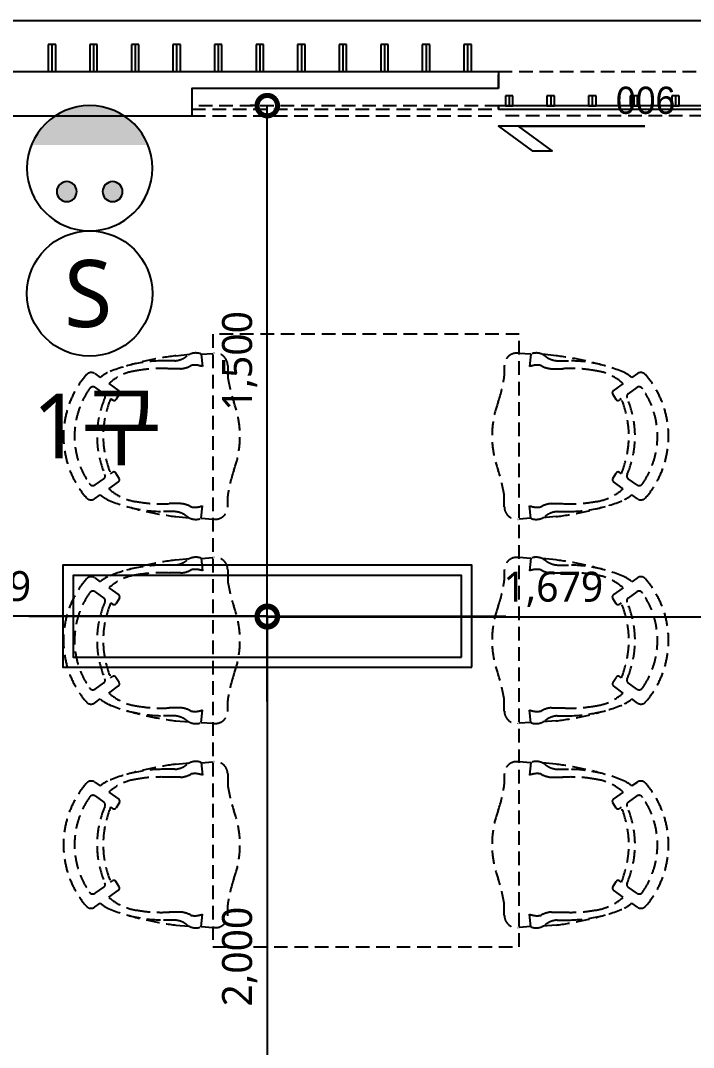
# Model space of a CAD drawing. Extents: x 11477420 to 23072185, y -28506554 to -14238804.
# Drawn here: x 11534793 to 11536768, y -14280266 to -14277249 of the extents above; entities that cross this region are included whole.
import ezdxf
from ezdxf.enums import TextEntityAlignment as Align

# ---------------------------------------------------------------- set-up
doc = ezdxf.new("R2010")
doc.units = 0
doc.header["$LTSCALE"] = 50
doc.header["$MEASUREMENT"] = 0
doc.linetypes.add('DH-HID2', pattern=[1.2, 0.8, -0.4])
doc.layers.get('0').update_dxf_attribs({"linetype": 'CONTINUOUS'})
doc.layers.get('DEFPOINTS').update_dxf_attribs({"linetype": 'CONTINUOUS'})
for name, color, linetype in [('03-WAL NEW', 3, 'CONTINUOUS'), ('06-LIGHT', 4, 'CONTINUOUS'), ('07-DIM WAL', 5, 'CONTINUOUS'), ('1.천장.벽체선(내벽)', 3, 'CONTINUOUS'), ('2.글자선', 60, 'CONTINUOUS'), ('CO-DOOR', 8, 'CONTINUOUS'), ('FU-FURM', 251, 'DH-HID2'), ('Layer2', 51, 'CONTINUOUS'), ('RC-LIGHT', 7, 'CONTINUOUS'), ('설비', 7, 'CONTINUOUS')]:
    doc.layers.add(name, color=color, linetype=linetype)
doc.styles.add('DAWIN', font='NanumSquareR.ttf')
doc.styles.add('W-TEXT2', font='Dotum.ttf')
doc.styles.add('맑은 고딕', font='malgun.ttf')
doc.styles.add('코레일둥고', font='Korail_Round_Gothic_Medium.ttf')
doc.dimstyles.new('40', dxfattribs={"dimscale": 40, "dimtxt": 2.2, "dimasz": 3, "dimexe": 1.25, "dimexo": 0.625, "dimtad": 1, "dimdec": 0, "dimzin": 0, "dimdsep": 46, "dimlunit": 6, "dimtxsty": 'DAWIN', "dimblk1": 'DOTSMALL', "dimblk2": 'DOTSMALL', "dimsah": 1, "dimcen": 0.001, "dimclrd": 1, "dimclre": 1, "dimclrt": 3, "dimadec": 0, "dimazin": 0, "dimtfac": 1, "dimtdec": 0, "dimtix": 1, "dimtmove": 2, "dimatfit": 3, "dimldrblk": 'DOTSMALL', "dimfxl": 0, "dimtolj": 1, "dimtzin": 0, "dimarcsym": 0})

# ---------------------------------------------------------------- blocks, each defined once
blk = doc.blocks.new('flooor2')
at = {"layer": '03-WAL NEW', "color": 8}
for p, q in [((11534896.1, -14277319.4), (11534874.1, -14277319.4)), ((11534874.1, -14277319.4), (11534874.1, -14277399.4)), ((11534896.1, -14277399.4), (11534896.1, -14277319.4)), ((11535018.1, -14277319.4), (11534996.1, -14277319.4)), ((11534996.1, -14277319.4), (11534996.1, -14277399.4)), ((11535018.1, -14277399.4), (11535018.1, -14277319.4)), ((11535140.1, -14277319.4), (11535118.1, -14277319.4)), ((11535118.1, -14277319.4), (11535118.1, -14277399.4)), ((11535140.1, -14277399.4), (11535140.1, -14277319.4)), ((11535262.1, -14277319.4), (11535240.1, -14277319.4)), ((11535240.1, -14277319.4), (11535240.1, -14277399.4)), ((11535262.1, -14277399.4), (11535262.1, -14277319.4)), ((11535384.1, -14277319.4), (11535362.1, -14277319.4)), ((11535362.1, -14277319.4), (11535362.1, -14277399.4)), ((11535384.1, -14277399.4), (11535384.1, -14277319.4)), ((11535506.1, -14277319.4), (11535484.1, -14277319.4)), ((11535484.1, -14277319.4), (11535484.1, -14277399.4)), ((11535506.1, -14277399.4), (11535506.1, -14277319.4)), ((11535628.1, -14277319.4), (11535606.1, -14277319.4)), ((11535606.1, -14277319.4), (11535606.1, -14277399.4)), ((11535628.1, -14277399.4), (11535628.1, -14277319.4)), ((11535750.1, -14277319.4), (11535728.1, -14277319.4)), ((11535728.1, -14277319.4), (11535728.1, -14277399.4)), ((11535750.1, -14277399.4), (11535750.1, -14277319.4)), ((11535872.1, -14277319.4), (11535850.1, -14277319.4)), ((11535850.1, -14277319.4), (11535850.1, -14277399.4)), ((11535872.1, -14277399.4), (11535872.1, -14277319.4)), ((11535994.1, -14277319.4), (11535972.1, -14277319.4)), ((11535972.1, -14277319.4), (11535972.1, -14277399.4)), ((11535994.1, -14277399.4), (11535994.1, -14277319.4)), ((11536116.1, -14277319.4), (11536094.1, -14277319.4)), ((11536094.1, -14277319.4), (11536094.1, -14277399.4)), ((11536116.1, -14277399.4), (11536116.1, -14277319.4)), ((11534874.1, -14277399.4), (11534896.1, -14277399.4)), ((11534996.1, -14277399.4), (11535018.1, -14277399.4)), ((11535118.1, -14277399.4), (11535140.1, -14277399.4)), ((11535240.1, -14277399.4), (11535262.1, -14277399.4)), ((11535362.1, -14277399.4), (11535384.1, -14277399.4)), ((11535484.1, -14277399.4), (11535506.1, -14277399.4)), ((11535606.1, -14277399.4), (11535628.1, -14277399.4)), ((11535728.1, -14277399.4), (11535750.1, -14277399.4)), ((11535850.1, -14277399.4), (11535872.1, -14277399.4)), ((11535972.1, -14277399.4), (11535994.1, -14277399.4)), ((11536094.1, -14277399.4), (11536116.1, -14277399.4)), ((11536238.1, -14277470.2), (11536216.1, -14277470.2)), ((11536216.1, -14277470.2), (11536216.1, -14277500.2)), ((11536238.1, -14277500.2), (11536238.1, -14277470.2)), ((11536360.1, -14277470.2), (11536338.1, -14277470.2)), ((11536338.1, -14277470.2), (11536338.1, -14277500.2)), ((11536360.1, -14277500.2), (11536360.1, -14277470.2)), ((11536482.1, -14277470.2), (11536460.1, -14277470.2)), ((11536460.1, -14277470.2), (11536460.1, -14277500.2)), ((11536482.1, -14277500.2), (11536482.1, -14277470.2)), ((11536604.1, -14277470.2), (11536582.1, -14277470.2)), ((11536582.1, -14277470.2), (11536582.1, -14277500.2)), ((11536604.1, -14277500.2), (11536604.1, -14277470.2)), ((11536726.1, -14277470.2), (11536704.1, -14277470.2)), ((11536704.1, -14277470.2), (11536704.1, -14277500.2)), ((11536726.1, -14277500.2), (11536726.1, -14277470.2)), ((11536216.1, -14277500.2), (11536238.1, -14277500.2)), ((11536338.1, -14277500.2), (11536360.1, -14277500.2)), ((11536460.1, -14277500.2), (11536482.1, -14277500.2)), ((11536582.1, -14277500.2), (11536604.1, -14277500.2)), ((11536704.1, -14277500.2), (11536726.1, -14277500.2))]:
    blk.add_line(p, q, dxfattribs=at)
at = {"layer": '03-WAL NEW', "color": 8, "ltscale": 10}
for p, q in [((11534885.1, -14277319.4), (11534885.1, -14277399.4)), ((11535007.1, -14277319.4), (11535007.1, -14277399.4)), ((11535129.1, -14277319.4), (11535129.1, -14277399.4)), ((11535251.1, -14277319.4), (11535251.1, -14277399.4)), ((11535373.1, -14277319.4), (11535373.1, -14277399.4)), ((11535495.1, -14277319.4), (11535495.1, -14277399.4)), ((11535617.1, -14277319.4), (11535617.1, -14277399.4)), ((11535739.1, -14277319.4), (11535739.1, -14277399.4)), ((11535861.1, -14277319.4), (11535861.1, -14277399.4)), ((11535983.1, -14277319.4), (11535983.1, -14277399.4)), ((11536105.1, -14277319.4), (11536105.1, -14277399.4)), ((11536227.1, -14277470.2), (11536227.1, -14277500.2)), ((11536349.1, -14277470.2), (11536349.1, -14277500.2)), ((11536471.1, -14277470.2), (11536471.1, -14277500.2)), ((11536593.1, -14277470.2), (11536593.1, -14277500.2)), ((11536715.1, -14277470.2), (11536715.1, -14277500.2))]:
    blk.add_line(p, q, dxfattribs=at)
at = {"layer": '1.천장.벽체선(내벽)', "ltscale": 30}
for p, q in [((11530238.1, -14277399.4), (11536196.1, -14277399.4)), ((11536196.1, -14277399.4), (11536196.1, -14277449.4)), ((11533538.1, -14277529.4), (11535296.1, -14277529.4))]:
    blk.add_line(p, q, dxfattribs=at)
blk.add_lwpolyline([(11536196.1, -14277449.4), (11535296.1, -14277449.4), (11535296.1, -14277529.4)], dxfattribs=at)
at = {"layer": 'CO-DOOR', "color": 8, "linetype": 'DH-HID2'}
for points in [[(11536196.1, -14277449.4), (11536196.1, -14277399.4), (11537096.1, -14277399.4), (11537096.1, -14277529.4), (11536196.1, -14277529.4)], [(11536196.1, -14277449.4), (11535296.1, -14277449.4), (11535296.1, -14277529.4), (11536196.1, -14277529.4)]]:
    blk.add_lwpolyline(points, dxfattribs=at)
blk.add_lwpolyline([(11536196.1, -14277500.2), (11535296.1, -14277500.2), (11535296.1, -14277510.2), (11536196.1, -14277510.2)], close=True, dxfattribs=at)
at = {"layer": 'CO-DOOR', "color": 8}
for points in [[(11537096.1, -14277500.2), (11536196.1, -14277500.2), (11536196.1, -14277510.2), (11537096.1, -14277510.2)], [(11536625.2, -14277560.2), (11536196.1, -14277560.2), (11536294.7, -14277632.5), (11536353, -14277632.5), (11536254.4, -14277560.2), (11536625.2, -14277560.2)]]:
    blk.add_lwpolyline(points, close=True, dxfattribs=at)
at = {"layer": 'FU-FURM', "color": 8}
for p, q in [((11535356.9, -14278170.5), (11535356.9, -14279970.5)), ((11536256.9, -14278170.5), (11535356.9, -14278170.5)), ((11536256.9, -14279970.5), (11536256.9, -14278170.5)), ((11535245.4, -14278249), (11535212.2, -14278249)), ((11535249.1, -14278234.2), (11535290.1, -14278229.7)), ((11535323.4, -14278229.2), (11535326.6, -14278266)), ((11535323.5, -14278229.6), (11535357.1, -14278227.1)), ((11536290.3, -14278229.6), (11536256.7, -14278227.1)), ((11536290.3, -14278229.2), (11536287.1, -14278266)), ((11536364.6, -14278234.2), (11536323.6, -14278229.7)), ((11536368.3, -14278249), (11536401.5, -14278249)), ((11535262.8, -14278272.4), (11535229.6, -14278272.4)), ((11535400.9, -14278262.8), (11535400.9, -14278294.2)), ((11536212.8, -14278262.8), (11536212.8, -14278294.2)), ((11536350.9, -14278272.4), (11536384.1, -14278272.4)), ((11535010.5, -14278286.6), (11535026.9, -14278298.1)), ((11536603.3, -14278286.6), (11536586.8, -14278298.1)), ((11535012.1, -14278327.4), (11535037.7, -14278346)), ((11535051.6, -14278316.2), (11535080.9, -14278336.8)), ((11536562.1, -14278316.2), (11536532.8, -14278336.8)), ((11536601.6, -14278327.4), (11536576, -14278346)), ((11535057.9, -14278360.4), (11535063.2, -14278364.1)), ((11535083, -14278346.4), (11535073.6, -14278361.9)), ((11536530.8, -14278346.4), (11536540.2, -14278361.9)), ((11536555.8, -14278360.4), (11536550.5, -14278364.1)), ((11535057.4, -14278580.6), (11535062.7, -14278576.9)), ((11535082.5, -14278594.5), (11535073, -14278579.1)), ((11536531.3, -14278594.5), (11536540.7, -14278579.1)), ((11536556.4, -14278580.6), (11536551, -14278576.9)), ((11535011.6, -14278613.4), (11535037.5, -14278595.3)), ((11535052.3, -14278625.2), (11535080.4, -14278604.2)), ((11536561.5, -14278625.2), (11536533.3, -14278604.2)), ((11536602.1, -14278613.4), (11536576.2, -14278595.3)), ((11535010, -14278654.4), (11535027, -14278642.5)), ((11536603.8, -14278654.4), (11536586.8, -14278642.5)), ((11535262.8, -14278668.6), (11535229.6, -14278668.6)), ((11535323.4, -14278711.8), (11535326.6, -14278675)), ((11535400.9, -14278678.2), (11535400.9, -14278646.8)), ((11536212.8, -14278678.2), (11536212.8, -14278646.8)), ((11536290.3, -14278711.8), (11536287.1, -14278675)), ((11536350.9, -14278668.6), (11536384.1, -14278668.6)), ((11535245.4, -14278692), (11535212.2, -14278692)), ((11536368.3, -14278692), (11536401.5, -14278692)), ((11535249.1, -14278706.8), (11535287.5, -14278710)), ((11535323.5, -14278711.3), (11535357.1, -14278713.8)), ((11536290.3, -14278711.3), (11536256.7, -14278713.8)), ((11536364.6, -14278706.8), (11536326.3, -14278710)), ((11535245.4, -14278849), (11535212.2, -14278849)), ((11535249.1, -14278834.2), (11535290.1, -14278829.7)), ((11535323.4, -14278829.2), (11535326.6, -14278866)), ((11535323.5, -14278829.6), (11535357.1, -14278827.1)), ((11536290.3, -14278829.6), (11536256.7, -14278827.1)), ((11536290.3, -14278829.2), (11536287.1, -14278866)), ((11536364.6, -14278834.2), (11536323.6, -14278829.7)), ((11536368.3, -14278849), (11536401.5, -14278849)), ((11535262.8, -14278872.4), (11535229.6, -14278872.4)), ((11535400.9, -14278862.8), (11535400.9, -14278894.2)), ((11536212.8, -14278862.8), (11536212.8, -14278894.2)), ((11536350.9, -14278872.4), (11536384.1, -14278872.4)), ((11535010.5, -14278886.6), (11535026.9, -14278898.1)), ((11535051.6, -14278916.2), (11535080.9, -14278936.8)), ((11536562.1, -14278916.2), (11536532.8, -14278936.8)), ((11536603.3, -14278886.6), (11536586.8, -14278898.1)), ((11535012.1, -14278927.4), (11535037.7, -14278946)), ((11535083, -14278946.4), (11535073.6, -14278961.9)), ((11536530.8, -14278946.4), (11536540.2, -14278961.9)), ((11536601.6, -14278927.4), (11536576, -14278946)), ((11535057.9, -14278960.4), (11535063.2, -14278964.1)), ((11536555.8, -14278960.4), (11536550.5, -14278964.1)), ((11535057.4, -14279180.6), (11535062.7, -14279176.9)), ((11535082.5, -14279194.5), (11535073, -14279179.1)), ((11536531.3, -14279194.5), (11536540.7, -14279179.1)), ((11536556.4, -14279180.6), (11536551, -14279176.9)), ((11535011.6, -14279213.4), (11535037.5, -14279195.3)), ((11535052.3, -14279225.2), (11535080.4, -14279204.2)), ((11536561.5, -14279225.2), (11536533.3, -14279204.2)), ((11536602.1, -14279213.4), (11536576.2, -14279195.3)), ((11535010, -14279254.4), (11535027, -14279242.5)), ((11535400.9, -14279278.2), (11535400.9, -14279246.8)), ((11536212.8, -14279278.2), (11536212.8, -14279246.8)), ((11536603.8, -14279254.4), (11536586.8, -14279242.5)), ((11535262.8, -14279268.6), (11535229.6, -14279268.6)), ((11535323.4, -14279311.8), (11535326.6, -14279275)), ((11536290.3, -14279311.8), (11536287.1, -14279275)), ((11536350.9, -14279268.6), (11536384.1, -14279268.6)), ((11535245.4, -14279292), (11535212.2, -14279292)), ((11535249.1, -14279306.8), (11535287.5, -14279310)), ((11536364.6, -14279306.8), (11536326.3, -14279310)), ((11536368.3, -14279292), (11536401.5, -14279292)), ((11535323.5, -14279311.3), (11535357.1, -14279313.8)), ((11536290.3, -14279311.3), (11536256.7, -14279313.8)), ((11535323.4, -14279429.2), (11535326.6, -14279466)), ((11535323.5, -14279429.6), (11535357.1, -14279427.1)), ((11536290.3, -14279429.6), (11536256.7, -14279427.1)), ((11536290.3, -14279429.2), (11536287.1, -14279466)), ((11535245.4, -14279449), (11535212.2, -14279449)), ((11535249.1, -14279434.2), (11535290.1, -14279429.7)), ((11536364.6, -14279434.2), (11536323.6, -14279429.7)), ((11536368.3, -14279449), (11536401.5, -14279449)), ((11535010.5, -14279486.6), (11535026.9, -14279498.1)), ((11535262.8, -14279472.4), (11535229.6, -14279472.4)), ((11535400.9, -14279462.8), (11535400.9, -14279494.2)), ((11536212.8, -14279462.8), (11536212.8, -14279494.2)), ((11536350.9, -14279472.4), (11536384.1, -14279472.4)), ((11536603.3, -14279486.6), (11536586.8, -14279498.1)), ((11535051.6, -14279516.2), (11535080.9, -14279536.8)), ((11536562.1, -14279516.2), (11536532.8, -14279536.8)), ((11535012.1, -14279527.4), (11535037.7, -14279546)), ((11535083, -14279546.4), (11535073.6, -14279561.9)), ((11536530.8, -14279546.4), (11536540.2, -14279561.9)), ((11536601.6, -14279527.4), (11536576, -14279546)), ((11535057.9, -14279560.4), (11535063.2, -14279564.1)), ((11536555.8, -14279560.4), (11536550.5, -14279564.1)), ((11535057.4, -14279780.6), (11535062.7, -14279776.9)), ((11535082.5, -14279794.5), (11535073, -14279779.1)), ((11536531.3, -14279794.5), (11536540.7, -14279779.1)), ((11536556.4, -14279780.6), (11536551, -14279776.9)), ((11535011.6, -14279813.4), (11535037.5, -14279795.3)), ((11535052.3, -14279825.2), (11535080.4, -14279804.2)), ((11536561.5, -14279825.2), (11536533.3, -14279804.2)), ((11536602.1, -14279813.4), (11536576.2, -14279795.3)), ((11535010, -14279854.4), (11535027, -14279842.5)), ((11535400.9, -14279878.2), (11535400.9, -14279846.8)), ((11536212.8, -14279878.2), (11536212.8, -14279846.8)), ((11536603.8, -14279854.4), (11536586.8, -14279842.5)), ((11535262.8, -14279868.6), (11535229.6, -14279868.6)), ((11535323.4, -14279911.8), (11535326.6, -14279875)), ((11536290.3, -14279911.8), (11536287.1, -14279875)), ((11536350.9, -14279868.6), (11536384.1, -14279868.6)), ((11535245.4, -14279892), (11535212.2, -14279892)), ((11535249.1, -14279906.8), (11535287.5, -14279910)), ((11535323.5, -14279911.3), (11535357.1, -14279913.8)), ((11536290.3, -14279911.3), (11536256.7, -14279913.8)), ((11536364.6, -14279906.8), (11536326.3, -14279910)), ((11536368.3, -14279892), (11536401.5, -14279892)), ((11535356.9, -14279970.5), (11536256.9, -14279970.5))]:
    blk.add_line(p, q, dxfattribs=at)
for centre, radius, start, end in [((11535217.8, -14278678.6), 429.7, 90.741, 113.2464), ((11535359.7, -14279131.8), 904.4, 97.027, 106.4522), ((11535240.3, -14278182.9), 66.3, 274.4485, 309.3424), ((11535307.4, -14278268.9), 42.8, 68.0372, 125.8882), ((11535364.8, -14278262.8), 36.1, 0, 97.0165), ((11536249, -14278262.8), 36.1, 82.9835, 180), ((11536306.3, -14278268.9), 42.8, 54.1118, 111.9628), ((11536373.5, -14278182.9), 66.3, 230.6576, 265.5515), ((11536254, -14279131.8), 904.4, 73.5478, 82.973), ((11536396, -14278678.6), 429.7, 66.7536, 89.259), ((11535153.1, -14278427.5), 150.6, 97.4757, 132.378), ((11535205.7, -14278675.1), 403.4, 86.5986, 100.3067), ((11535258.8, -14278206.2), 66.3, 273.4486, 300.9443), ((11535304.9, -14278320.6), 58.8, 68.3372, 101.7542), ((11536308.8, -14278320.6), 58.8, 78.2458, 111.6628), ((11536354.9, -14278206.2), 66.3, 239.0557, 266.5514), ((11536408, -14278675.1), 403.4, 79.6933, 93.4014), ((11536460.6, -14278427.5), 150.6, 47.622, 82.5243), ((11535194.6, -14278470.7), 275.8, 138.9849, 220.9236), ((11535000.3, -14278301.6), 18.1, 55.9124, 139.2502), ((11535092.8, -14278374.3), 100.8, 116.247, 130.7292), ((11535765.6, -14278246.9), 367.7, 187.3884, 199.5163), ((11535848.2, -14278246.9), 367.7, 340.4837, 352.6116), ((11536520.9, -14278374.3), 100.8, 49.2708, 63.753), ((11536613.5, -14278301.6), 18.1, 40.7498, 124.0876), ((11536419.1, -14278470.7), 275.8, 319.0764, 41.0151), ((11535194.6, -14278470.7), 243.3, 145.1442, 214.746), ((11535005.4, -14278337.2), 11.7, 55.4666, 152.3478), ((11535076.8, -14278342.7), 7.23, 328.6924, 55.0004), ((11536537, -14278342.7), 7.23, 124.9996, 211.3076), ((11536608.3, -14278337.2), 11.7, 27.6522, 124.5334), ((11536419.1, -14278470.7), 243.3, 325.254, 34.8558), ((11535301.7, -14278470.7), 284.4, 156.6471, 203.3047), ((11535319.8, -14278470.7), 284.4, 157.1404, 202.724), ((11535031.9, -14278353.7), 9.64, 333.6473, 52.908), ((11535067.4, -14278358.2), 7.23, 234.9995, 328.6929), ((11535147.3, -14278470.5), 289.7, 339.6554, 20.3445), ((11536466.4, -14278470.5), 289.7, 159.6555, 200.3446), ((11536546.4, -14278358.2), 7.23, 211.3071, 305.0005), ((11536294, -14278470.7), 284.4, 337.276, 22.8596), ((11536581.8, -14278353.7), 9.64, 127.092, 206.3527), ((11536312.1, -14278470.7), 284.4, 336.6953, 23.3529), ((11535031.7, -14278587.6), 9.64, 307.092, 26.3528), ((11535066.9, -14278582.8), 7.23, 31.3071, 124.9997), ((11535765.6, -14278694.1), 367.7, 160.4837, 172.6116), ((11535848.2, -14278694.1), 367.7, 7.3884, 19.5163), ((11536546.9, -14278582.8), 7.23, 55.0003, 148.6929), ((11536582, -14278587.6), 9.64, 153.6472, 232.908), ((11535004.9, -14278603.7), 11.7, 207.6527, 304.5336), ((11535076.3, -14278598.3), 7.23, 304.9997, 31.3075), ((11536537.5, -14278598.3), 7.23, 148.6925, 235.0003), ((11536608.8, -14278603.7), 11.7, 235.4664, 332.3473), ((11535093, -14278566.3), 100.8, 229.1184, 243.753), ((11535153.1, -14278513.5), 150.6, 227.9194, 262.5243), ((11536460.6, -14278513.5), 150.6, 277.4757, 312.0806), ((11536520.8, -14278566.3), 100.8, 296.247, 310.8816), ((11534999.8, -14278639.4), 18.1, 220.7501, 304.0875), ((11535217.8, -14278262.3), 429.7, 246.7536, 269.259), ((11535205.7, -14278265.9), 403.4, 259.6933, 273.4014), ((11535258.8, -14278734.8), 66.3, 59.0557, 86.5514), ((11535304.9, -14278620.4), 58.8, 258.2458, 291.6628), ((11536308.8, -14278620.4), 58.8, 248.3372, 281.7542), ((11536354.9, -14278734.8), 66.3, 93.4486, 120.9443), ((11536408, -14278265.9), 403.4, 266.5986, 280.3067), ((11536396, -14278262.3), 429.7, 270.741, 293.2464), ((11536613.9, -14278639.4), 18.1, 235.9125, 319.2499), ((11535359.7, -14277809.2), 904.4, 253.5478, 262.973), ((11535207.1, -14278758.1), 66.3, 97.6833, 97.6834), ((11535240.3, -14278758.1), 66.3, 50.6575, 85.5515), ((11535364.8, -14278678.2), 36.1, 262.9835, 0), ((11536249, -14278678.2), 36.1, 180, 277.0165), ((11536373.5, -14278758.1), 66.3, 94.4485, 129.3425), ((11536254, -14277809.2), 904.4, 277.027, 286.4522), ((11536406.7, -14278758.1), 66.3, 82.3166, 82.3167), ((11535307.4, -14278672.1), 42.8, 234.1119, 291.9627), ((11536306.3, -14278672.1), 42.8, 248.0373, 305.8881), ((11535217.8, -14279278.6), 429.7, 90.741, 113.2464), ((11535359.7, -14279731.8), 904.4, 97.027, 106.4522), ((11535240.3, -14278782.9), 66.3, 274.4485, 309.3424), ((11535307.4, -14278868.9), 42.8, 68.0372, 125.8882), ((11535364.8, -14278862.8), 36.1, 0, 97.0165), ((11536249, -14278862.8), 36.1, 82.9835, 180), ((11536306.3, -14278868.9), 42.8, 54.1118, 111.9628), ((11536373.5, -14278782.9), 66.3, 230.6576, 265.5515), ((11536254, -14279731.8), 904.4, 73.5478, 82.973), ((11536396, -14279278.6), 429.7, 66.7536, 89.259), ((11535000.3, -14278901.6), 18.1, 55.9124, 139.2502), ((11535092.8, -14278974.3), 100.8, 116.247, 130.7292), ((11535153.1, -14279027.5), 150.6, 97.4757, 132.378), ((11535205.7, -14279275.1), 403.4, 86.5986, 100.3067), ((11535258.8, -14278806.2), 66.3, 273.4486, 300.9443), ((11535304.9, -14278920.6), 58.8, 68.3372, 101.7542), ((11536308.8, -14278920.6), 58.8, 78.2458, 111.6628), ((11536354.9, -14278806.2), 66.3, 239.0557, 266.5514), ((11536408, -14279275.1), 403.4, 79.6933, 93.4014), ((11536460.6, -14279027.5), 150.6, 47.622, 82.5243), ((11536520.9, -14278974.3), 100.8, 49.2708, 63.753), ((11536613.5, -14278901.6), 18.1, 40.7498, 124.0876), ((11535194.6, -14279070.7), 275.8, 138.9849, 220.9236), ((11535765.6, -14278846.9), 367.7, 187.3884, 199.5163), ((11535848.2, -14278846.9), 367.7, 340.4837, 352.6116), ((11536419.1, -14279070.7), 275.8, 319.0764, 41.0151), ((11535194.6, -14279070.7), 243.3, 145.1442, 214.746), ((11535005.4, -14278937.2), 11.7, 55.4666, 152.3478), ((11535031.9, -14278953.7), 9.64, 333.6473, 52.908), ((11535076.8, -14278942.7), 7.23, 328.6924, 55.0004), ((11536537, -14278942.7), 7.23, 124.9996, 211.3076), ((11536581.8, -14278953.7), 9.64, 127.092, 206.3527), ((11536608.3, -14278937.2), 11.7, 27.6522, 124.5334), ((11536419.1, -14279070.7), 243.3, 325.254, 34.8558), ((11535301.7, -14279070.7), 284.4, 156.6471, 203.3047), ((11535319.8, -14279070.7), 284.4, 157.1404, 202.724), ((11535067.4, -14278958.2), 7.23, 234.9995, 328.6929), ((11535147.3, -14279070.5), 289.7, 339.6554, 20.3445), ((11536466.4, -14279070.5), 289.7, 159.6555, 200.3446), ((11536546.4, -14278958.2), 7.23, 211.3071, 305.0005), ((11536294, -14279070.7), 284.4, 337.276, 22.8596), ((11536312.1, -14279070.7), 284.4, 336.6953, 23.3529), ((11535031.7, -14279187.6), 9.64, 307.092, 26.3528), ((11535066.9, -14279182.8), 7.23, 31.3071, 124.9997), ((11535765.6, -14279294.1), 367.7, 160.4837, 172.6116), ((11535848.2, -14279294.1), 367.7, 7.3884, 19.5163), ((11536546.9, -14279182.8), 7.23, 55.0003, 148.6929), ((11536582, -14279187.6), 9.64, 153.6472, 232.908), ((11535004.9, -14279203.7), 11.7, 207.6527, 304.5336), ((11535076.3, -14279198.3), 7.23, 304.9997, 31.3075), ((11536537.5, -14279198.3), 7.23, 148.6925, 235.0003), ((11536608.8, -14279203.7), 11.7, 235.4664, 332.3473), ((11535093, -14279166.3), 100.8, 229.1184, 243.753), ((11535153.1, -14279113.5), 150.6, 227.9194, 262.5243), ((11536460.6, -14279113.5), 150.6, 277.4757, 312.0806), ((11536520.8, -14279166.3), 100.8, 296.247, 310.8816), ((11534999.8, -14279239.4), 18.1, 220.7501, 304.0875), ((11535217.8, -14278862.3), 429.7, 246.7536, 269.259), ((11535359.7, -14278409.2), 904.4, 253.5478, 262.973), ((11535205.7, -14278865.9), 403.4, 259.6933, 273.4014), ((11535258.8, -14279334.8), 66.3, 59.0557, 86.5514), ((11535304.9, -14279220.4), 58.8, 258.2458, 291.6628), ((11535364.8, -14279278.2), 36.1, 262.9835, 0), ((11536249, -14279278.2), 36.1, 180, 277.0165), ((11536308.8, -14279220.4), 58.8, 248.3372, 281.7542), ((11536354.9, -14279334.8), 66.3, 93.4486, 120.9443), ((11536254, -14278409.2), 904.4, 277.027, 286.4522), ((11536408, -14278865.9), 403.4, 266.5986, 280.3067), ((11536396, -14278862.3), 429.7, 270.741, 293.2464), ((11536613.9, -14279239.4), 18.1, 235.9125, 319.2499), ((11535207.1, -14279358.1), 66.3, 97.6833, 97.6834), ((11535240.3, -14279358.1), 66.3, 50.6575, 85.5515), ((11535307.4, -14279272.1), 42.8, 234.1119, 291.9627), ((11536306.3, -14279272.1), 42.8, 248.0373, 305.8881), ((11536373.5, -14279358.1), 66.3, 94.4485, 129.3425), ((11536406.7, -14279358.1), 66.3, 82.3166, 82.3167), ((11535307.4, -14279468.9), 42.8, 68.0372, 125.8882), ((11535364.8, -14279462.8), 36.1, 0, 97.0165), ((11536249, -14279462.8), 36.1, 82.9835, 180), ((11536306.3, -14279468.9), 42.8, 54.1118, 111.9628), ((11535217.8, -14279878.6), 429.7, 90.741, 113.2464), ((11535359.7, -14280331.8), 904.4, 97.027, 106.4522), ((11535240.3, -14279382.9), 66.3, 274.4485, 309.3424), ((11536373.5, -14279382.9), 66.3, 230.6576, 265.5515), ((11536254, -14280331.8), 904.4, 73.5478, 82.973), ((11536396, -14279878.6), 429.7, 66.7536, 89.259), ((11535000.3, -14279501.6), 18.1, 55.9124, 139.2502), ((11535092.8, -14279574.3), 100.8, 116.247, 130.7292), ((11535153.1, -14279627.5), 150.6, 97.4757, 132.378), ((11535205.7, -14279875.1), 403.4, 86.5986, 100.3067), ((11535258.8, -14279406.2), 66.3, 273.4486, 300.9443), ((11535304.9, -14279520.6), 58.8, 68.3372, 101.7542), ((11536308.8, -14279520.6), 58.8, 78.2458, 111.6628), ((11536354.9, -14279406.2), 66.3, 239.0557, 266.5514), ((11536408, -14279875.1), 403.4, 79.6933, 93.4014), ((11536460.6, -14279627.5), 150.6, 47.622, 82.5243), ((11536520.9, -14279574.3), 100.8, 49.2708, 63.753), ((11536613.5, -14279501.6), 18.1, 40.7498, 124.0876), ((11535194.6, -14279670.7), 275.8, 138.9849, 220.9236), ((11535765.6, -14279446.9), 367.7, 187.3884, 199.5163), ((11535848.2, -14279446.9), 367.7, 340.4837, 352.6116), ((11536419.1, -14279670.7), 275.8, 319.0764, 41.0151), ((11535194.6, -14279670.7), 243.3, 145.1442, 214.746), ((11535005.4, -14279537.2), 11.7, 55.4666, 152.3478), ((11535031.9, -14279553.7), 9.64, 333.6473, 52.908), ((11535076.8, -14279542.7), 7.23, 328.6924, 55.0004), ((11536537, -14279542.7), 7.23, 124.9996, 211.3076), ((11536581.8, -14279553.7), 9.64, 127.092, 206.3527), ((11536608.3, -14279537.2), 11.7, 27.6522, 124.5334), ((11536419.1, -14279670.7), 243.3, 325.254, 34.8558), ((11535301.7, -14279670.7), 284.4, 156.6471, 203.3047), ((11535319.8, -14279670.7), 284.4, 157.1404, 202.724), ((11535067.4, -14279558.2), 7.23, 234.9995, 328.6929), ((11535147.3, -14279670.5), 289.7, 339.6554, 20.3445), ((11536466.4, -14279670.5), 289.7, 159.6555, 200.3446), ((11536546.4, -14279558.2), 7.23, 211.3071, 305.0005), ((11536294, -14279670.7), 284.4, 337.276, 22.8596), ((11536312.1, -14279670.7), 284.4, 336.6953, 23.3529), ((11535031.7, -14279787.6), 9.64, 307.092, 26.3528), ((11535066.9, -14279782.8), 7.23, 31.3071, 124.9997), ((11535765.6, -14279894.1), 367.7, 160.4837, 172.6116), ((11535848.2, -14279894.1), 367.7, 7.3884, 19.5163), ((11536546.9, -14279782.8), 7.23, 55.0003, 148.6929), ((11536582, -14279787.6), 9.64, 153.6472, 232.908), ((11535004.9, -14279803.7), 11.7, 207.6527, 304.5336), ((11535076.3, -14279798.3), 7.23, 304.9997, 31.3075), ((11536537.5, -14279798.3), 7.23, 148.6925, 235.0003), ((11536608.8, -14279803.7), 11.7, 235.4664, 332.3473), ((11534999.8, -14279839.4), 18.1, 220.7501, 304.0875), ((11535093, -14279766.3), 100.8, 229.1184, 243.753), ((11535153.1, -14279713.5), 150.6, 227.9194, 262.5243), ((11536460.6, -14279713.5), 150.6, 277.4757, 312.0806), ((11536520.8, -14279766.3), 100.8, 296.247, 310.8816), ((11536613.9, -14279839.4), 18.1, 235.9125, 319.2499), ((11535217.8, -14279462.3), 429.7, 246.7536, 269.259), ((11535359.7, -14279009.2), 904.4, 253.5478, 262.973), ((11535205.7, -14279465.9), 403.4, 259.6933, 273.4014), ((11535258.8, -14279934.8), 66.3, 59.0557, 86.5514), ((11535304.9, -14279820.4), 58.8, 258.2458, 291.6628), ((11535364.8, -14279878.2), 36.1, 262.9835, 0), ((11536249, -14279878.2), 36.1, 180, 277.0165), ((11536308.8, -14279820.4), 58.8, 248.3372, 281.7542), ((11536354.9, -14279934.8), 66.3, 93.4486, 120.9443), ((11536254, -14279009.2), 904.4, 277.027, 286.4522), ((11536408, -14279465.9), 403.4, 266.5986, 280.3067), ((11536396, -14279462.3), 429.7, 270.741, 293.2464), ((11535207.1, -14279958.1), 66.3, 97.6833, 97.6834), ((11535240.3, -14279958.1), 66.3, 50.6575, 85.5515), ((11535307.4, -14279872.1), 42.8, 234.1119, 291.9627), ((11536306.3, -14279872.1), 42.8, 248.0373, 305.8881), ((11536373.5, -14279958.1), 66.3, 94.4485, 129.3425), ((11536406.7, -14279958.1), 66.3, 82.3166, 82.3167)]:
    blk.add_arc(centre, radius, start, end, dxfattribs=at)
at = {"layer": '2.글자선', "color": 8, "style": 'W-TEXT2'}
blk.add_text('900', height=80, rotation=180, dxfattribs=at).set_placement((11536627.6, -14277483.7), align=Align.MIDDLE_CENTER)
blk = doc.blocks.new('egoo')
at = {"layer": 'Layer2'}
h = blk.add_hatch(color=140, dxfattribs=at)
edge = h.paths.add_edge_path()
edge.add_arc((1015645.3, 443433.7), 22.3, 0, 360)
h = blk.add_hatch(color=140, dxfattribs=at)
edge = h.paths.add_edge_path()
edge.add_arc((1015747.7, 443433.7), 22.3, 0, 360)
h = blk.add_hatch(color=140, dxfattribs=at)
edge = h.paths.add_edge_path()
edge.add_line((1015826.3, 443329.1), (1015566.6, 443329.1))
edge.add_ellipse((1015696.5, 443381.5), major_axis=(99, 99), ratio=1, start_angle=156.9578, end_angle=293.0422)
at = {"layer": 'Layer2', "color": 140}
for centre, radius in [((1015696.5, 443381.5), 140), ((1015645.3, 443433.7), 22.3), ((1015747.7, 443433.7), 22.3)]:
    blk.add_circle(centre, radius, dxfattribs=at)
blk = doc.blocks.new('SW')
at = {"layer": '설비', "color": 140}
blk.add_circle((11533254.1, -14277699.4), 184, dxfattribs=at)
at = {"layer": '설비', "color": 140, "insert": (11533320, -14277600.8), "char_height": 197.143, "attachment_point": 3, "style": '코레일둥고'}
blk.add_mtext_dynamic_manual_height_columns('{\\fMalgun Gothic|b0|i0|c129|p50;S}', width=314.327, gutter_width=2.19, heights=[0], dxfattribs=at)
blk = doc.blocks.new('222')
at = {"layer": '06-LIGHT', "color": 1}
for p, q in [((11540434.6, -14279929.4), (11540434.6, -14281329.4)), ((11540184.6, -14280629.4), (11540684.6, -14280629.4))]:
    blk.add_line(p, q, dxfattribs=at)
at = {"layer": '06-LIGHT'}
for points in [[(11540284.6, -14281229.4), (11540584.6, -14281229.4), (11540584.6, -14280029.4), (11540284.6, -14280029.4)], [(11540314.6, -14281199.4), (11540554.6, -14281199.4), (11540554.6, -14280059.4), (11540314.6, -14280059.4)]]:
    blk.add_lwpolyline(points, close=True, dxfattribs=at)
blk = doc.blocks.new('_DOTSMALL')
at = {"color": 0, "linetype": 'ByBlock', "const_width": 0.5}
blk.add_lwpolyline([(-0.0625, 0, 1), (0.0625, 0, 1)], format="xyb", close=True, dxfattribs=at)
blk = doc.blocks.new('*D387')
at = {"layer": '07-DIM WAL', "color": 1, "lineweight": -2, "ltscale": 10}
for p, q in [((11535492.1, -14278999.4), (11535467.1, -14278999.4)), ((11535517.1, -14278999.4), (11535517.1, -14280999.4)), ((11535492.1, -14280999.4), (11535467.1, -14280999.4))]:
    blk.add_line(p, q, dxfattribs=at)
at = {"layer": 'DEFPOINTS', "color": 0, "ltscale": 10}
for p in [(11535517.1, -14278999.4), (11535517.1, -14280999.4), (11535517.1, -14280999.4)]:
    blk.add_point(p, dxfattribs=at)
at = {"layer": '07-DIM WAL', "color": 1, "lineweight": -2, "ltscale": 10, "xscale": 120, "yscale": 120, "zscale": 120}
for p, rotation in [((11535517.1, -14278999.4), 90), ((11535517.1, -14280999.4), 270)]:
    blk.add_blockref('_DOTSMALL', p, dxfattribs=dict(at, rotation=rotation))
at = {"layer": '07-DIM WAL', "color": 3, "ltscale": 10, "insert": (11535436.3, -14279999.4), "char_height": 88, "attachment_point": 5, "rotation": 90, "style": 'DAWIN'}
blk.add_mtext('\\A1;2,000', dxfattribs=at)
blk = doc.blocks.new('*D388')
at = {"layer": '07-DIM WAL', "color": 1, "lineweight": -2, "ltscale": 10}
for p, q in [((11535492.1, -14277499.4), (11535467.1, -14277499.4)), ((11535517.1, -14278999.4), (11535517.1, -14277499.4)), ((11535492.1, -14278999.4), (11535467.1, -14278999.4))]:
    blk.add_line(p, q, dxfattribs=at)
at = {"layer": 'DEFPOINTS', "color": 0, "ltscale": 10}
for p in [(11535517.1, -14277499.4), (11535517.1, -14277499.4), (11535517.1, -14278999.4)]:
    blk.add_point(p, dxfattribs=at)
at = {"layer": '07-DIM WAL', "color": 1, "lineweight": -2, "ltscale": 10, "xscale": 120, "yscale": 120, "zscale": 120}
for p, rotation in [((11535517.1, -14277499.4), 90), ((11535517.1, -14278999.4), 270)]:
    blk.add_blockref('_DOTSMALL', p, dxfattribs=dict(at, rotation=rotation))
at = {"layer": '07-DIM WAL', "color": 3, "ltscale": 10, "insert": (11535436.3, -14278249.4), "char_height": 88, "attachment_point": 5, "rotation": 90, "style": 'DAWIN'}
blk.add_mtext('\\A1;1,500', dxfattribs=at)
blk = doc.blocks.new('*D389')
at = {"layer": '07-DIM WAL', "color": 1, "lineweight": -2, "ltscale": 10}
for p, q in [((11535517.1, -14279001.3), (11537196.1, -14279001.3)), ((11535517.1, -14279024.4), (11535517.1, -14279051.3)), ((11537196.1, -14279024.4), (11537196.1, -14279051.3))]:
    blk.add_line(p, q, dxfattribs=at)
at = {"layer": 'DEFPOINTS', "color": 0, "ltscale": 10}
for p in [(11535517.1, -14278999.4), (11537196.1, -14278999.4), (11537196.1, -14279001.3)]:
    blk.add_point(p, dxfattribs=at)
at = {"layer": '07-DIM WAL', "color": 1, "lineweight": -2, "ltscale": 10, "xscale": 120, "yscale": 120, "zscale": 120, "rotation": 180}
blk.add_blockref('_DOTSMALL', (11535517.1, -14279001.3), dxfattribs=at)
at = {"layer": '07-DIM WAL', "color": 1, "lineweight": -2, "ltscale": 10, "xscale": 120, "yscale": 120, "zscale": 120}
blk.add_blockref('_DOTSMALL', (11537196.1, -14279001.3), dxfattribs=at)
at = {"layer": '07-DIM WAL', "color": 3, "ltscale": 10, "insert": (11536356.6, -14278920.5), "char_height": 88, "attachment_point": 5, "style": 'DAWIN'}
blk.add_mtext('\\A1;1,679', dxfattribs=at)
blk = doc.blocks.new('*D390')
at = {"layer": '07-DIM WAL', "color": 1, "lineweight": -2, "ltscale": 10}
for p, q in [((11533838.1, -14278974.4), (11533838.1, -14278949.4)), ((11535517.1, -14278974.4), (11535517.1, -14278949.4)), ((11535517.1, -14278999.4), (11533838.1, -14278999.4))]:
    blk.add_line(p, q, dxfattribs=at)
at = {"layer": 'DEFPOINTS', "color": 0, "ltscale": 10}
for p in [(11533838.1, -14278999.4), (11533838.1, -14278999.4), (11535517.1, -14278999.4)]:
    blk.add_point(p, dxfattribs=at)
at = {"layer": '07-DIM WAL', "color": 1, "lineweight": -2, "ltscale": 10, "xscale": 120, "yscale": 120, "zscale": 120, "rotation": 180}
blk.add_blockref('_DOTSMALL', (11533838.1, -14278999.4), dxfattribs=at)
at = {"layer": '07-DIM WAL', "color": 1, "lineweight": -2, "ltscale": 10, "xscale": 120, "yscale": 120, "zscale": 120}
blk.add_blockref('_DOTSMALL', (11535517.1, -14278999.4), dxfattribs=at)
at = {"layer": '07-DIM WAL', "color": 3, "ltscale": 10, "insert": (11534677.6, -14278918.7), "char_height": 88, "attachment_point": 5, "style": 'DAWIN'}
blk.add_mtext('\\A1;1,679', dxfattribs=at)

msp = doc.modelspace()

# ---------------------------------------------------------------- linework, layer by layer
at = {"layer": 'RC-LIGHT', "ltscale": 30}
msp.add_lwpolyline([(11530088.1, -14283399.4), (11530088.1, -14277249.4), (11537824.1, -14277249.4), (11537824.1, -14277399.4)], dxfattribs=at)

# ---------------------------------------------------------------- block references
msp.add_blockref('flooor2', (0, 0))
at = {"layer": 'RC-LIGHT', "rotation": 90}
msp.add_blockref('222', (-2745112.4, -25819434.1), dxfattribs=at)
at = {"layer": '설비', "color": 140, "xscale": -1.314285739087145, "yscale": 1.314285739087145, "zscale": 1.314285739087145, "rotation": 180}
msp.add_blockref('egoo', (10200080.4, -13694953.5), dxfattribs=at)
at = {"layer": '설비', "color": 140}
msp.add_blockref('SW', (1741.7, -352), dxfattribs=at)

# ---------------------------------------------------------------- texts
at = {"layer": '2.글자선', "color": 30, "style": '맑은 고딕'}
msp.add_text('1구', height=190.14, dxfattribs=at).set_placement((11534828.4, -14278345.5), align=Align.TOP_LEFT)

# ---------------------------------------------------------------- dimensions: what is measured, and where the dimension line sits
at = {"layer": '07-DIM WAL', "ltscale": 10}
for base, p2, picture, middle in [((11535517.1, -14277499.4), (11535517.1, -14277499.4), '*D388', (11535436.3, -14278249.4)), ((11535517.1, -14280999.4), (11535517.1, -14280999.4), '*D387', (11535436.3, -14279999.4))]:
    dim = msp.add_linear_dim(base=base, p1=(11535517.1, -14278999.4), p2=p2, angle=90, dimstyle='40', dxfattribs=at)
    dim.commit()
    dim.dimension.update_dxf_attribs({"geometry": picture, "text_midpoint": middle})
for base, p2, picture, middle in [((11533838.1, -14278999.4), (11533838.1, -14278999.4), '*D390', (11534677.6, -14278918.7)), ((11537196.1, -14279001.3), (11537196.1, -14278999.4), '*D389', (11536356.6, -14278920.5))]:
    dim = msp.add_linear_dim(base=base, p1=(11535517.1, -14278999.4), p2=p2, dimstyle='40', dxfattribs=at)
    dim.commit()
    dim.dimension.update_dxf_attribs({"geometry": picture, "text_midpoint": middle})

doc.saveas('drawing.dxf')
